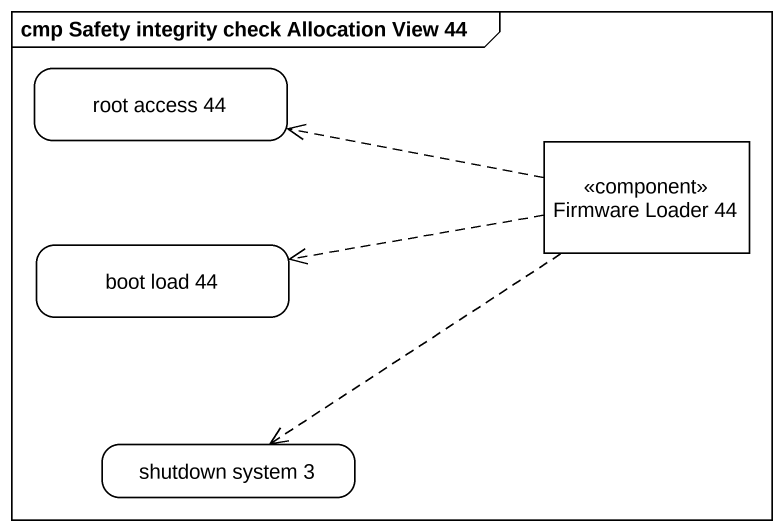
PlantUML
@startuml
mainframe cmp Safety integrity check Allocation View 44
hide empty description
state "root access 44" as root_access_44
state "Firmware Loader 44" as Firmware_Loader_44 <<component>>
state "boot load 44" as boot_load_44
state "shutdown system 3" as shutdown_system_3
Firmware_Loader_44 -left[dashed]-> root_access_44
Firmware_Loader_44 -left[dashed]-> boot_load_44
Firmware_Loader_44 -[dashed]-> shutdown_system_3
@enduml
